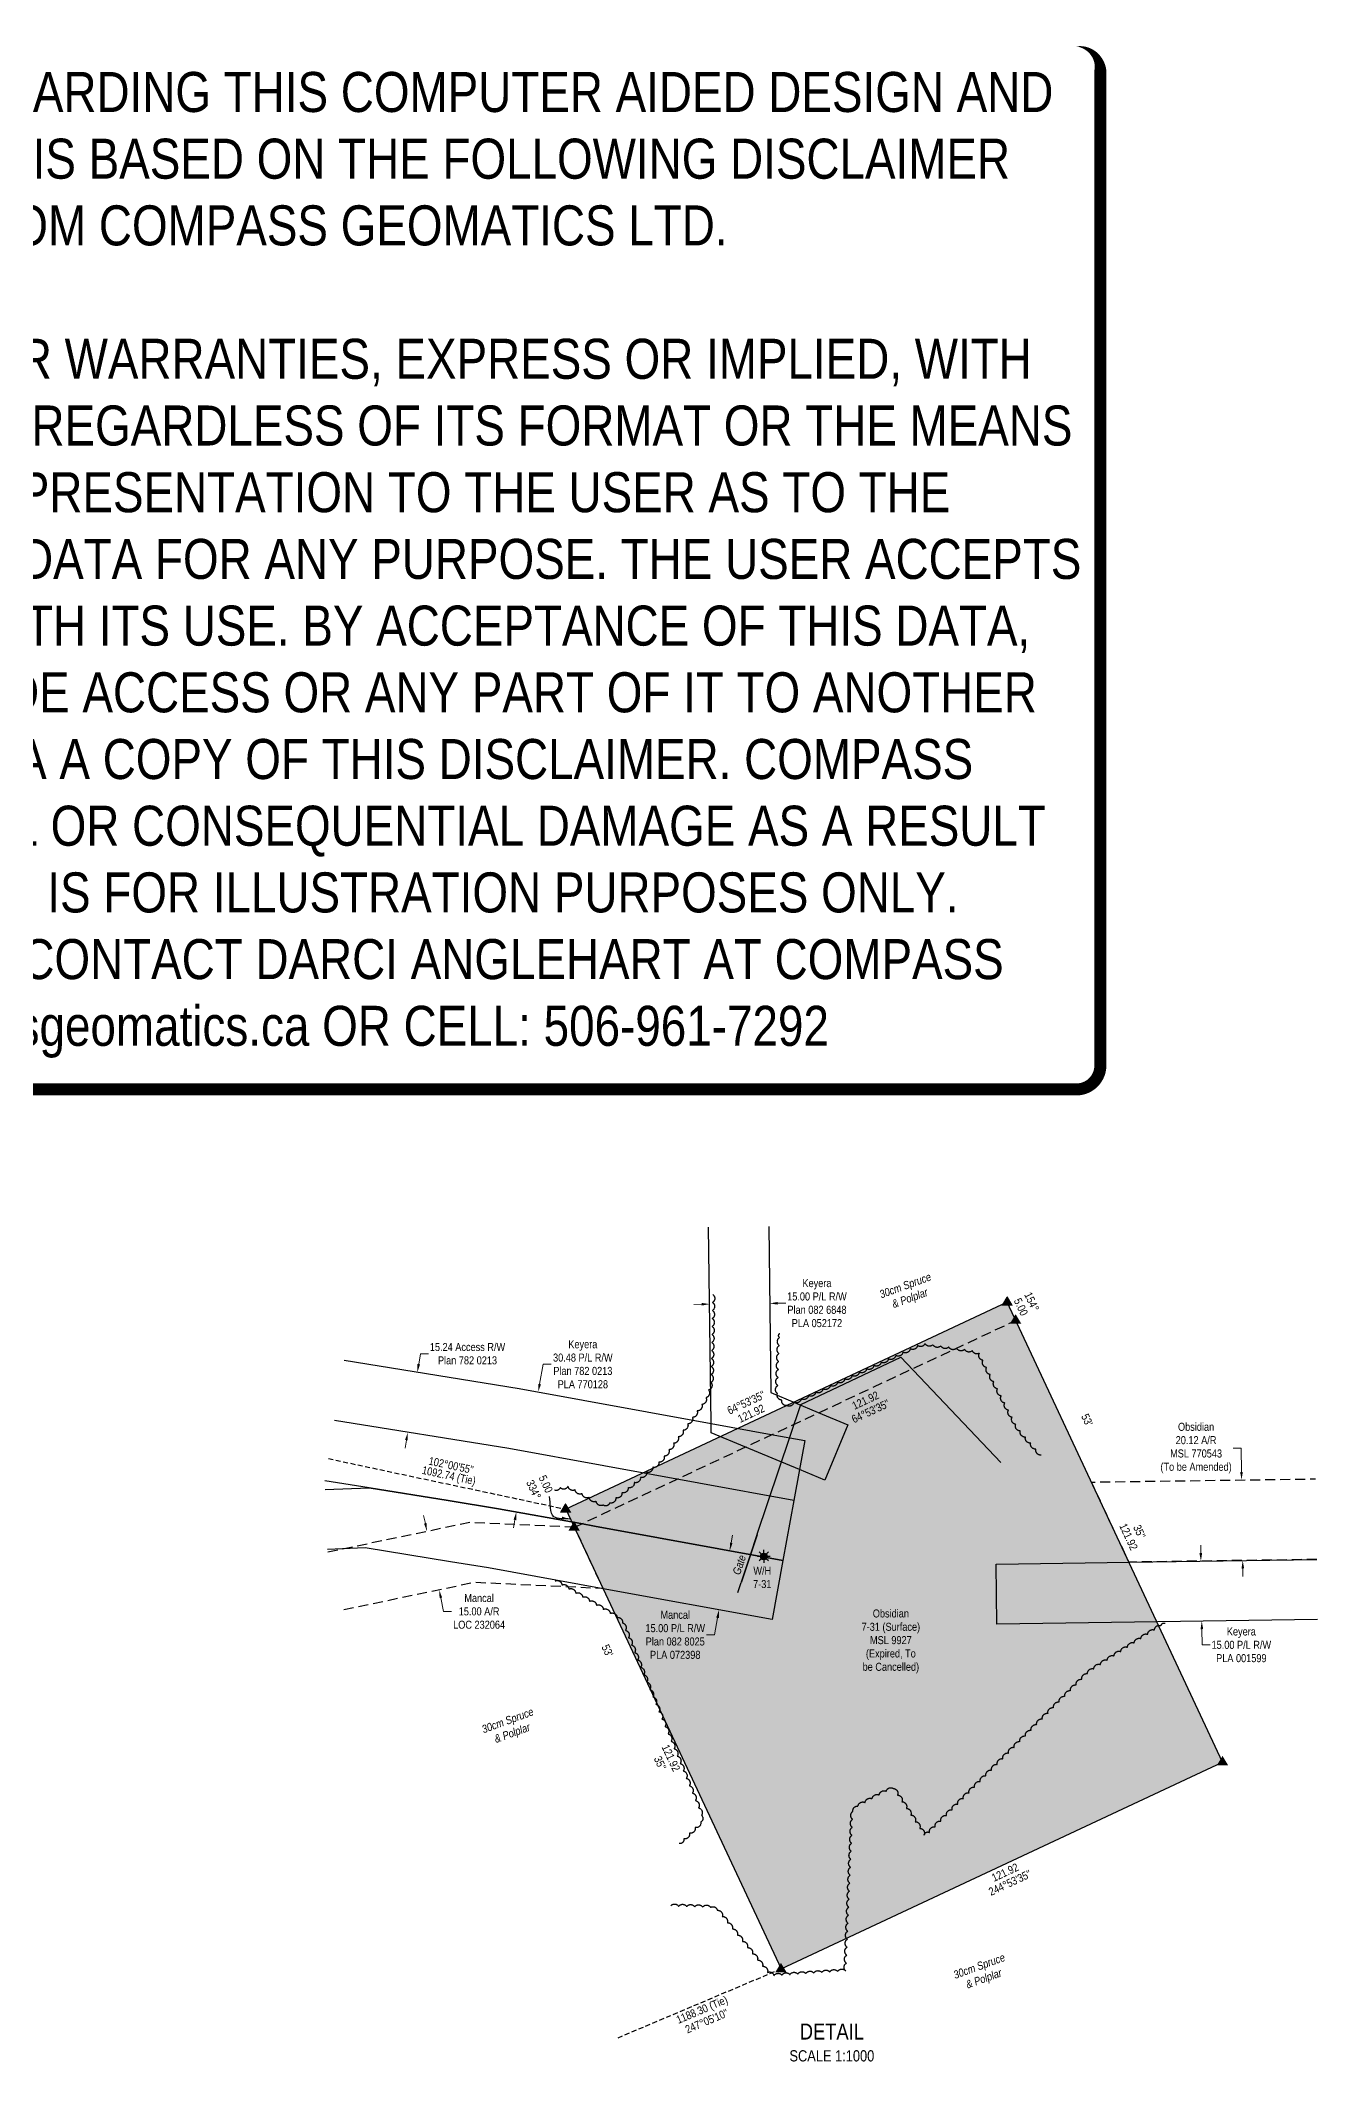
# Model space of a CAD drawing. Extents: x 662793 to 666281, y 5855898 to 5858423.
# Drawn here: x 664684 to 666281, y 5855898 to 5858423 of the extents above; entities that cross this region are included whole.
import ezdxf
from ezdxf.enums import TextEntityAlignment as Align

# ---------------------------------------------------------------- set-up
doc = ezdxf.new("R2010")
doc.units = 0
doc.header["$LTSCALE"] = 5
doc.header["$PDSIZE"] = 0.5
for name, pattern in [('0', [1, 1, 0]), ('foc-ACCESSROAD', [3.75, 2.5, -1.25]), ('foc-TIELINE', [1.875, 1.25, -0.625])]:
    doc.linetypes.add(name, pattern=pattern)
doc.layers.get('Defpoints').update_dxf_attribs({"color": 9})
for name, color, linetype in [('AS-FENCE', 48, 'foc-FENCE'), ('C-AR', 13, 'foc-ACCESSROAD'), ('C-WS', 13, 'foc-ACCESSROAD'), ('C-WS-S', 8, 'Continuous'), ('DETAIL-T', 7, 'Continuous'), ('F-AR', 190, 'foc-ACCESSROAD'), ('F-RW', 190, 'Continuous'), ('L-BD', 7, 'Continuous'), ('L-BD1', 253, 'Continuous'), ('L-MON', 1, 'Continuous'), ('L-TIE', 7, 'foc-TIELINE'), ('P-PROPOSED', 10, 'Continuous'), ('P-PROPOSED-H', 21, 'Continuous'), ('T-BUSH', 110, '0'), ('T-BUSH-T', 110, 'Continuous')]:
    doc.layers.add(name, color=color, linetype=linetype)
for name, color, linetype, lineweight in [('AS-GENERAL', 48, 'Continuous', 18), ('C-AR-T', 13, 'Continuous', 9), ('C-WS-T', 13, 'Continuous', 9), ('F-AR-T', 190, 'Continuous', 9), ('F-RW-T', 190, 'Continuous', 9)]:
    doc.layers.add(name, color=color, linetype=linetype, lineweight=lineweight)
doc.layers.add('DISCLAIMER', color=7, linetype='Continuous', plot=False)
doc.styles.add('80', font='ARIALN.TTF', dxfattribs={"height": 10})
doc.styles.add('80CG', font='ARIALN.TTF', dxfattribs={"height": 10})
doc.styles.add('80L', font='ARIALN.TTF', dxfattribs={"height": 10})
doc.styles.add('foc-LtypeFont', font='ARIALN.TTF', dxfattribs={"height": 7.35})
doc.linetypes.add('foc-FENCE', pattern='A,10,-1,["X",foc-LtypeFont,S=0.2,R=0,X=-0.625,Y=-0.75],-1.24', length=12.24)
doc.dimstyles.new('Compass 5 000', dxfattribs={"dimscale": 5, "dimtxt": 9, "dimasz": 2, "dimexe": 0.2, "dimexo": 0.0625, "dimgap": 0.5, "dimtad": 0, "dimtih": 1, "dimtoh": 1, "dimzin": 0, "dimdsep": 46, "dimtxsty": '80CG', "dimcen": 0.1, "dimse1": 1, "dimse2": 1, "dimclrd": 256, "dimclrt": 256, "dimaunit": 1, "dimadec": 4, "dimazin": 0, "dimtfac": 0.06, "dimtofl": 0, "dimtmove": 0, "dimatfit": 1, "dimfxl": 0.2, "dimtolj": 1, "dimtzin": 0, "dimlwd": -1, "dimarcsym": 0})

# ---------------------------------------------------------------- blocks, each defined once
blk = doc.blocks.new('*D45')
at = {"layer": 'C-AR-T', "transparency": 16777216}
for p, q in [((666185.2, 5856664.2), (666175.2, 5856664.2)), ((666185.6, 5856634.3), (666185.2, 5856664.2)), ((666187.2, 5856513.6), (666187.4, 5856503.6))]:
    blk.add_line(p, q, dxfattribs=at)
for points in [[(666187.2, 5856634.3), (666183.9, 5856634.3), (666185.7, 5856624.3)], [(666188.9, 5856513.7), (666185.6, 5856513.6), (666187.1, 5856523.6)]]:
    blk.add_solid(points, dxfattribs=at)
at = {"layer": 'Defpoints', "color": 0, "transparency": 16777216}
for p in [(666079, 5856622.8), (666185.7, 5856624.3), (666080.4, 5856522.2)]:
    blk.add_point(p, dxfattribs=at)
at = {"layer": 'C-AR-T', "transparency": 16777216, "insert": (666128.8, 5856664.2), "char_height": 10, "attachment_point": 5, "style": '80CG'}
blk.add_mtext('\\A1;Obsidian\\P20.12 A/R\\PMSL 770543\\P(To be Amended)', dxfattribs=at)
blk = doc.blocks.new('*D46')
at = {"layer": 'Defpoints', "color": 0, "transparency": 16777216}
for p in [(665129.1, 5856552.3), (665167.2, 5856560.3), (665144.4, 5856478.9)]:
    blk.add_point(p, dxfattribs=at)
at = {"layer": 'F-AR-T', "transparency": 16777216}
for p, q in [((665165.2, 5856570), (665163.1, 5856579.8)), ((665184.6, 5856477.1), (665188.1, 5856460)), ((665188.1, 5856460), (665198.1, 5856460))]:
    blk.add_line(p, q, dxfattribs=at)
for points in [[(665166.8, 5856570.4), (665163.5, 5856569.7), (665167.2, 5856560.3)], [(665186.2, 5856477.4), (665183, 5856476.7), (665182.5, 5856486.8)]]:
    blk.add_solid(points, dxfattribs=at)
at = {"layer": 'F-AR-T', "transparency": 16777216, "insert": (665232.4, 5856460), "char_height": 10, "attachment_point": 5, "style": '80CG'}
blk.add_mtext('\\A1;Mancal\\P15.00 A/R\\PLOC 232064', dxfattribs=at)
blk = doc.blocks.new('*D47')
at = {"layer": 'Defpoints', "color": 0, "transparency": 16777216}
for p in [(665520.7, 5856844), (665521.3, 5856789.5), (665596.4, 5856790.5)]:
    blk.add_point(p, dxfattribs=at)
at = {"layer": 'F-RW-T', "transparency": 16777216}
for p, q in [((665605.7, 5856845), (665615.7, 5856845.2)), ((665510.7, 5856843.8), (665500.7, 5856843.7))]:
    blk.add_line(p, q, dxfattribs=at)
for points in [[(665510.6, 5856845.5), (665510.7, 5856842.2), (665520.7, 5856844)], [(665605.7, 5856846.7), (665605.7, 5856843.4), (665595.7, 5856844.9)]]:
    blk.add_solid(points, dxfattribs=at)
at = {"layer": 'F-RW-T', "transparency": 16777216, "insert": (665654.8, 5856845.2), "char_height": 10, "attachment_point": 5, "style": '80CG'}
blk.add_mtext('\\A1;Keyera\\P15.00 P/L R/W\\PPlan 082 6848\\PPLA 052172', dxfattribs=at)
blk = doc.blocks.new('*D48')
at = {"layer": 'Defpoints', "color": 0, "transparency": 16777216}
for p in [(665148.5, 5856760.2), (665155.3, 5856759.1), (665136.4, 5856685)]:
    blk.add_point(p, dxfattribs=at)
at = {"layer": 'F-RW-T', "transparency": 16777216}
for p, q in [((665156.9, 5856769), (665159, 5856782)), ((665159, 5856782), (665169, 5856782)), ((665141.6, 5856674), (665140, 5856664.1))]:
    blk.add_line(p, q, dxfattribs=at)
for points in [[(665155.2, 5856769.2), (665158.5, 5856768.7), (665155.3, 5856759.1)], [(665139.9, 5856674.3), (665143.2, 5856673.7), (665143.2, 5856683.9)]]:
    blk.add_solid(points, dxfattribs=at)
at = {"layer": 'F-RW-T', "transparency": 16777216, "insert": (665217.9, 5856782), "char_height": 10, "attachment_point": 5, "style": '80CG'}
blk.add_mtext('\\A1;15.24 Access R/W\\PPlan 782 0213', dxfattribs=at)
blk = doc.blocks.new('STRIA')
blk.add_hatch(color=255).paths.add_polyline_path([(-0.04, 1.52), (-1.47, -0.87), (1.39, -0.87)])
blk = doc.blocks.new('STRIAA')
blk.add_blockref('STRIA', (0, 0))
blk = doc.blocks.new('STRIB')
at = {"color": 1}
blk.add_solid([(-1.12, -0.67), (-0.04, 1.13), (1.04, -0.67)], dxfattribs=at)
blk = doc.blocks.new('STRIBB')
blk.add_blockref('STRIB', (0, 0))
blk = doc.blocks.new('STRICC')
for name in ['STRIAA', 'STRIBB']:
    blk.add_blockref(name, (0, 0))
blk = doc.blocks.new('fdspike')
blk.add_blockref('STRICC', (0, 0))
blk = doc.blocks.new('TRIA')
blk.add_hatch(color=255).paths.add_polyline_path([(-0.04, 1.52), (-1.47, -0.87), (1.39, -0.87)])
blk = doc.blocks.new('TRIAA')
blk.add_blockref('TRIA', (0, 0))
blk = doc.blocks.new('TRIB')
at = {"color": 1}
blk.add_lwpolyline([(-1.12, -0.67), (-0.04, 1.13), (1.04, -0.67)], close=True, dxfattribs=at)
blk = doc.blocks.new('TRIBB')
blk.add_blockref('TRIB', (0, 0))
blk = doc.blocks.new('TRICC')
for name in ['TRIAA', 'TRIBB']:
    blk.add_blockref(name, (0, 0))
blk = doc.blocks.new('plspike')
blk.add_blockref('TRICC', (0, 0))
blk = doc.blocks.new('GAS')
h = blk.add_hatch(color=255)
h.dxf.hatch_style = 1
edge = h.paths.add_edge_path()
edge.add_arc((0, 0), 0.9, 0, 360)
for p, q in [((-0.81, 0), (-1.62, 0)), ((-0.57, 0.57), (-1.14, 1.14)), ((0, 0.81), (0, 1.62)), ((0.57, 0.57), (1.14, 1.14)), ((1.62, 0), (0.81, 0)), ((-0.57, -0.57), (-1.14, -1.14)), ((0, -0.81), (0, -1.62)), ((1.14, -1.14), (0.57, -0.57))]:
    blk.add_line(p, q)
blk.add_circle((0, 0), 0.8)
blk = doc.blocks.new('*D49')
at = {"layer": 'Defpoints', "color": 0, "transparency": 16777216}
for p in [(666134.8, 5856522.9), (666219.8, 5856524.1), (666220.9, 5856449.1)]:
    blk.add_point(p, dxfattribs=at)
at = {"layer": 'F-RW-T', "transparency": 16777216}
for p, q in [((666134.7, 5856532.9), (666134.6, 5856542.9)), ((666136.1, 5856437.9), (666136.3, 5856418.2)), ((666136.3, 5856418.2), (666146.3, 5856418.2))]:
    blk.add_line(p, q, dxfattribs=at)
for points in [[(666136.4, 5856532.9), (666133, 5856532.9), (666134.8, 5856522.9)], [(666137.7, 5856437.9), (666134.4, 5856437.8), (666135.9, 5856447.9)]]:
    blk.add_solid(points, dxfattribs=at)
at = {"layer": 'F-RW-T', "transparency": 16777216, "insert": (666185.4, 5856418.2), "char_height": 10, "attachment_point": 5, "style": '80CG'}
blk.add_mtext('\\A1;Keyera\\P15.00 P/L R/W\\PPLA 001599', dxfattribs=at)
blk = doc.blocks.new('*D51')
at = {"layer": 'Defpoints', "color": 0, "transparency": 16777216}
for p in [(665513.8, 5856541.6), (665500.4, 5856467.7), (665532.3, 5856461.9)]:
    blk.add_point(p, dxfattribs=at)
at = {"layer": 'F-RW-T', "transparency": 16777216}
for p, q in [((665547.6, 5856545.6), (665549.4, 5856555.4)), ((665530.5, 5856452.1), (665526.6, 5856430.7)), ((665526.6, 5856430.7), (665516.6, 5856430.7))]:
    blk.add_line(p, q, dxfattribs=at)
for points in [[(665546, 5856545.9), (665549.2, 5856545.3), (665545.8, 5856535.7)], [(665528.9, 5856452.4), (665532.2, 5856451.8), (665532.3, 5856461.9)]]:
    blk.add_solid(points, dxfattribs=at)
at = {"layer": 'F-RW-T', "transparency": 16777216, "insert": (665477.6, 5856430.7), "char_height": 10, "attachment_point": 5, "style": '80CG'}
blk.add_mtext('\\A1;Mancal\\P15.00 P/L R/W\\PPlan 082 8025\\PPLA 072398', dxfattribs=at)
blk = doc.blocks.new('*D52')
at = {"layer": 'Defpoints', "color": 0, "transparency": 16777216}
for p in [(665306.3, 5856734.3), (665317.1, 5856732.3), (665289.7, 5856582.2)]:
    blk.add_point(p, dxfattribs=at)
at = {"layer": 'F-RW-T', "transparency": 16777216}
for p, q in [((665308.1, 5856744.1), (665312.6, 5856768.8)), ((665312.6, 5856768.8), (665322.6, 5856768.8)), ((665277.1, 5856574.3), (665275.3, 5856564.5))]:
    blk.add_line(p, q, dxfattribs=at)
for points in [[(665306.5, 5856744.4), (665309.8, 5856743.8), (665306.3, 5856734.3)], [(665275.5, 5856574.6), (665278.8, 5856574), (665278.9, 5856584.1)]]:
    blk.add_solid(points, dxfattribs=at)
at = {"layer": 'F-RW-T', "transparency": 16777216, "insert": (665362.1, 5856768.8), "char_height": 10, "attachment_point": 5, "style": '80CG'}
blk.add_mtext('\\A1;Keyera\\P30.48 P/L R/W\\PPlan 782 0213\\PPLA 770128', dxfattribs=at)
blk = doc.blocks.new('Disclaimer_Legal')
at = {"layer": 'DISCLAIMER', "color": 254, "flags": 128}
blk.add_lwpolyline([(-3612.9, -1104.6, 37.5, 37.5, 0), (4096.1, -1104.6, 37.5, 37.5, 0.414214), (4171.1, -1029.6, 37.5, 37.5, 0), (4171.1, 2078.7, 37.5, 0, 0.414214), (4096.1, 2153.7, 0, 0, 0), (-3612.9, 2153.7, 0, 0, 0.414214), (-3687.9, 2078.7, 0, 0, 0), (-3687.9, -1029.6, 0, 37.5, 0.414214)], format="xyseb", close=True, dxfattribs=at)
at = {"layer": 'DISCLAIMER', "color": 254, "insert": (241.6, 533.9), "char_height": 125, "width": 7717.568, "attachment_point": 5, "style": '80'}
blk.add_mtext('NOTICE TO THE CORPORATION, PERSON &/OR PERSONS REGARDING THIS COMPUTER AIDED DESIGN AND DRAFTING (CADD) FILES. ACCEPTANCE OF THE CADD DATA IS BASED ON THE FOLLOWING DISCLAIMER WHICH COVERS ALL CADD DATA RECIEVED FROM COMPASS GEOMATICS LTD.\\P{\\fArial Narrow|b1|i0|c0|p34;DISCLAIMER}\\PCOMPASS GEOMATICS LTD. MAKES NO REPRESENTATION OR WARRANTIES, EXPRESS OR IMPLIED, WITH RESPECT TO THE REUSE OF THE DATA PROVIDED HEREWITH, REGARDLESS OF ITS FORMAT OR THE MEANS OF ITS TRANSMISSION. THERE IS NO GUARANTEE OR REPRESENTATION TO THE USER AS TO THE ACCURACY, CURRENCY, SUITABILITY OR RELIABILITY OF THIS DATA FOR ANY PURPOSE. THE USER ACCEPTS THE DATA "AS IS", AND ASSUMES ALL RISKS ASSOCIATED WITH ITS USE. BY ACCEPTANCE OF THIS DATA, THE USER AGREES NOT TO TRANSMIT THIS DATA OR PROVIDE ACCESS OR ANY PART OF IT TO ANOTHER PARTY UNLESS THE USER SHALL INCLUDE WITH THE DATA A COPY OF THIS DISCLAIMER. COMPASS GEOMATICS LTD. ASSUMES NO RESPONSIBILITY FOR ACTUAL OR CONSEQUENTIAL DAMAGE AS A RESULT OF ANY USER\'S RELIANCE ON THIS DATA. THIS CADD FILE IS FOR ILLUSTRATION PURPOSES ONLY.\\PIF YOU REQUIRE MORE ACCURATE INFORMATION, PLEASE CONTACT DARCI ANGLEHART AT COMPASS GEOMATICS LTD. VIA EMAIL: darci.anglehart@compassgeomatics.ca OR CELL: 506-961-7292', dxfattribs=at)

msp = doc.modelspace()

# ---------------------------------------------------------------- hatches: boundary and pattern name
at = {"layer": 'P-PROPOSED-H'}
h = msp.add_hatch(color=256, dxfattribs=at)
h.dxf.hatch_style = 1
h.paths.add_polyline_path([(666161.929, 5856271.798), (665892.768, 5856846.332), (665340.868, 5856587.775), (665610.029, 5856013.241)])

# ---------------------------------------------------------------- linework, layer by layer
at = {"layer": 'AS-FENCE', "flags": 128}
for points in [[(665580.239, 5856556.471), (665634.749, 5856718.706), (665759.744, 5856777.891), (665884.629, 5856646.221)], [(665555.939, 5856483.621), (665560.204, 5856496.191)]]:
    msp.add_lwpolyline(points, dxfattribs=at)
at = {"layer": 'AS-GENERAL', "const_width": 2, "flags": 128}
msp.add_lwpolyline([(665560.204, 5856496.191), (665580.239, 5856556.471)], dxfattribs=at)
at = {"layer": 'C-AR', "flags": 128}
msp.add_lwpolyline([(666279.668, 5856524.96), (666044.892, 5856521.619), (665998.038, 5856621.631), (666278.235, 5856625.618)], dxfattribs=at)
at = {"layer": 'C-WS', "flags": 128}
msp.add_lwpolyline([(665351.472, 5856565.142), (665903.372, 5856823.699)], dxfattribs=at)
at = {"layer": 'F-AR', "flags": 128}
msp.add_lwpolyline([(665043.413, 5856534.42), (665061.634, 5856538.229), (665220.739, 5856571.491), (665351.226, 5856565.666), (665353.468, 5856560.837), (665387.364, 5856488.474), (665226.829, 5856496.161), (665058.757, 5856461.024)], dxfattribs=at)
at = {"layer": 'F-RW'}
for points in [[(665594.439, 5856941.168), (665597.131, 5856733.485), (665656.499, 5856708.683), (665693.392, 5856693.265), (665664.455, 5856624.013), (665632.844, 5856637.223), (665564.727, 5856665.681), (665522.719, 5856683.233), (665522.567, 5856694.85), (665519.388, 5856940.196)], [(665063.772, 5856773.803), (665282.437, 5856738.661), (665522.567, 5856694.85), (665597.725, 5856681.14), (665639.463, 5856673.523), (665632.844, 5856637.223), (665625.8, 5856598.584), (665612.128, 5856523.64), (665376.722, 5856566.581), (665359.781, 5856569.672), (665256.667, 5856588.062), (665193.573, 5856598.617), (665094.819, 5856614.492), (665039.594, 5856623.368)], [(665625.799, 5856598.576), (665269.555, 5856663.571), (665051.683, 5856698.586)], [(665039.992, 5856612.487), (665094.819, 5856614.492), (665193.573, 5856598.617), (665256.667, 5856588.062), (665359.781, 5856569.672), (665376.722, 5856566.581), (665612.128, 5856523.64), (665598.659, 5856449.803), (665387.427, 5856488.347), (665243.992, 5856514.497), (665196.498, 5856522.133), (665089.846, 5856539.272), (665042.762, 5856537.532)], [(666280.736, 5856449.919), (666080.454, 5856447.07), (665879.81, 5856444.209), (665878.743, 5856519.248), (666045.517, 5856521.628), (666279.668, 5856524.96)]]:
    msp.add_lwpolyline(points, dxfattribs=at)
at = {"layer": 'L-TIE', "flags": 128}
for points in [[(665044.028, 5856650.957), (665340.868, 5856587.775)], [(665610.029, 5856013.241), (665405.488, 5855926.783)]]:
    msp.add_lwpolyline(points, dxfattribs=at)
at = {"layer": 'P-PROPOSED'}
msp.add_lwpolyline([(666161.929, 5856271.798), (665892.768, 5856846.332), (665340.868, 5856587.775), (665610.029, 5856013.241)], close=True, dxfattribs=at)
at = {"layer": 'T-BUSH', "flags": 128}
for points in [[(665524.575, 5856856.024, -0.52056705), (665524.383, 5856846.028, -0.52056705), (665524.191, 5856836.032, -0.52056705), (665524, 5856826.036, -0.52056705), (665523.808, 5856816.04, -0.52056705), (665523.616, 5856806.044, -0.52056705), (665523.424, 5856796.048, -0.52056705), (665523.233, 5856786.052, -0.52056705), (665523.041, 5856776.057, -0.52056705), (665522.849, 5856766.061, -0.52056705), (665522.657, 5856756.065, -0.52056705), (665522.417, 5856746.077, -0.52056705), (665519.277, 5856736.585, -0.52056705), (665516.137, 5856727.093, -0.52056705), (665510.915, 5856718.671, -0.52056705), (665505.029, 5856710.59, -0.52056705), (665499.142, 5856702.509, -0.52056705), (665493.256, 5856694.427, -0.52056705), (665487.369, 5856686.346, -0.52056705), (665481.483, 5856678.265, -0.52056705), (665475.597, 5856670.184, -0.52056705), (665469.71, 5856662.103, -0.52056705), (665463.824, 5856654.022, -0.52056705), (665457.289, 5856646.55, -0.52056705), (665449.585, 5856640.178, -0.52056705), (665441.882, 5856633.805, -0.52056705), (665434.178, 5856627.433, -0.52056705), (665426.474, 5856621.061, -0.52056705), (665418.77, 5856614.688, -0.52056705), (665411.066, 5856608.316, -0.52056705), (665403.362, 5856601.944, -0.52056705), (665395.659, 5856595.571, -0.52056705), (665387.598, 5856592.873, -0.52056705), (665378.813, 5856597.645, -0.52056705), (665370.028, 5856602.418, -0.52056705), (665361.243, 5856607.19, -0.52056705), (665352.458, 5856611.963, -0.52056705), (665343.613, 5856616.36, -0.52056705), (665333.782, 5856614.543, -0.52056705), (665323.951, 5856612.725, -0.52056705), (665314.12, 5856610.907, -0.52056705), (665301.648, 5856608.601, -0.52056705)], [(665935.189, 5856655.338, -0.52056705), (665928.615, 5856662.871, -0.52056705), (665922.042, 5856670.404, -0.52056705), (665915.468, 5856677.937, -0.52056705), (665908.895, 5856685.47, -0.52056705), (665903.367, 5856693.712, -0.52056705), (665898.807, 5856702.609, -0.52056705), (665894.247, 5856711.506, -0.52056705), (665889.687, 5856720.403, -0.52056705), (665885.126, 5856729.3, -0.52056705), (665880.566, 5856738.198, -0.52056705), (665876.006, 5856747.095, -0.52056705), (665871.446, 5856755.992, -0.52056705), (665866.885, 5856764.889, -0.52056705), (665862.325, 5856773.786, -0.52056705), (665857.765, 5856782.683, -0.52056705), (665849.255, 5856786.065, -0.52056705), (665839.363, 5856787.517, -0.52056705), (665829.472, 5856788.969, -0.52056705), (665819.58, 5856790.421, -0.52056705), (665809.688, 5856791.872, -0.52056705), (665799.796, 5856793.324, -0.52056705), (665789.905, 5856794.776, -0.52056705), (665780.569, 5856792.338, -0.52056705), (665771.481, 5856788.171, -0.52056705), (665762.393, 5856784.004, -0.52056705), (665753.305, 5856779.837, -0.52056705), (665744.217, 5856775.67, -0.52056705), (665735.129, 5856771.503, -0.52056705), (665726.041, 5856767.336, -0.52056705), (665716.953, 5856763.169, -0.52056705), (665707.865, 5856759.002, -0.52056705), (665698.777, 5856754.835, -0.52056705), (665689.689, 5856750.668, -0.52056705), (665680.602, 5856746.501, -0.52056705), (665671.514, 5856742.334, -0.52056705), (665662.426, 5856738.167, -0.52056705), (665653.338, 5856734, -0.52056705), (665644.25, 5856729.833, -0.52056705), (665635.162, 5856725.666, -0.52056705), (665626.074, 5856721.499, -0.52056705), (665616.986, 5856717.332, -0.52056705), (665610.904, 5856724.036, -0.52056705), (665605.388, 5856732.321, -0.52056705), (665605.77, 5856742.311, -0.52056705), (665606.152, 5856752.302, -0.52056705), (665606.534, 5856762.292, -0.52056705), (665606.917, 5856772.283, -0.52056705), (665607.299, 5856782.273, -0.52056705), (665607.681, 5856792.264, -0.52056705), (665608.063, 5856802.254, -0.52056705), (665608.256, 5856807.287, -0.52056705)], [(665327.423, 5856498.066, -0.52056705), (665336.041, 5856492.998, -0.52056705), (665344.659, 5856487.93, -0.52056705), (665353.277, 5856482.862, -0.52056705), (665361.895, 5856477.794, -0.52056705), (665370.513, 5856472.726, -0.52056705), (665379.131, 5856467.658, -0.52056705), (665387.749, 5856462.59, -0.52056705), (665396.367, 5856457.522, -0.52056705), (665404.985, 5856452.454, -0.52056705), (665411.593, 5856445.641, -0.52056705), (665415.397, 5856436.395, -0.52056705), (665419.201, 5856427.149, -0.52056705), (665423.006, 5856417.904, -0.52056705), (665426.81, 5856408.658, -0.52056705), (665430.614, 5856399.412, -0.52056705), (665434.419, 5856390.167, -0.52056705), (665438.223, 5856380.921, -0.52056705), (665442.027, 5856371.675, -0.52056705), (665445.832, 5856362.43, -0.52056705), (665449.636, 5856353.184, -0.52056705), (665453.44, 5856343.938, -0.52056705), (665457.245, 5856334.693, -0.52056705), (665461.049, 5856325.447, -0.52056705), (665464.853, 5856316.201, -0.52056705), (665468.658, 5856306.956, -0.52056705), (665472.462, 5856297.71, -0.52056705), (665476.266, 5856288.464, -0.52056705), (665480.071, 5856279.219, -0.52056705), (665483.875, 5856269.973, -0.52056705), (665487.679, 5856260.727, -0.52056705), (665491.484, 5856251.482, -0.52056705), (665495.288, 5856242.236, -0.52056705), (665499.092, 5856232.99, -0.52056705), (665502.897, 5856223.745, -0.52056705), (665506.701, 5856214.499, -0.52056705), (665510.505, 5856205.253, -0.52056705), (665509.673, 5856196.944, -0.52056705), (665502.579, 5856189.9, -0.52056705), (665495.484, 5856182.856, -0.52056705), (665488.39, 5856175.811, -0.52056705), (665482.425, 5856169.89, -0.52056705)], [(665471.914, 5856091.924, -0.52056705), (665481.906, 5856091.59, -0.52056705), (665491.898, 5856091.256, -0.52056705), (665501.89, 5856090.922, -0.52056705), (665511.882, 5856090.587, -0.52056705), (665521.874, 5856090.253, -0.52056705), (665530.198, 5856086.572, -0.52056705), (665536.48, 5856078.794, -0.52056705), (665542.762, 5856071.017, -0.52056705), (665549.045, 5856063.239, -0.52056705), (665555.327, 5856055.462, -0.52056705), (665561.609, 5856047.684, -0.52056705), (665567.891, 5856039.907, -0.52056705), (665574.173, 5856032.129, -0.52056705), (665580.456, 5856024.352, -0.52056705), (665586.738, 5856016.574, -0.52056705), (665593.02, 5856008.797, -0.52056705), (665600.977, 5856004.846, -0.52056705), (665610.952, 5856005.511, -0.52056705), (665620.928, 5856006.175, -0.52056705), (665630.904, 5856006.84, -0.52056705), (665640.879, 5856007.504, -0.52056705), (665650.855, 5856008.168, -0.52056705), (665660.83, 5856008.833, -0.52056705), (665670.806, 5856009.497, -0.52056705), (665680.782, 5856010.162, -0.52056705), (665690.757, 5856010.826, -0.52056705), (665691.567, 5856020.449, -0.52056705), (665692.004, 5856030.438, -0.52056705), (665692.44, 5856040.426, -0.52056705), (665692.877, 5856050.414, -0.52056705), (665693.314, 5856060.402, -0.52056705), (665693.75, 5856070.391, -0.52056705), (665694.187, 5856080.379, -0.52056705), (665694.623, 5856090.367, -0.52056705), (665695.06, 5856100.355, -0.52056705), (665695.496, 5856110.343, -0.52056705), (665695.933, 5856120.332, -0.52056705), (665696.369, 5856130.32, -0.52056705), (665696.806, 5856140.308, -0.52056705), (665697.242, 5856150.296, -0.52056705), (665697.679, 5856160.285, -0.52056705), (665698.116, 5856170.273, -0.52056705), (665698.552, 5856180.261, -0.52056705), (665698.989, 5856190.249, -0.52056705), (665699.425, 5856200.237, -0.52056705), (665699.862, 5856210.226, -0.52056705), (665706.042, 5856216.575, -0.52056705), (665714.887, 5856221.236, -0.52056705), (665723.731, 5856225.898, -0.52056705), (665732.576, 5856230.559, -0.52056705), (665741.42, 5856235.221, -0.52056705), (665749.994, 5856238.813, -0.52056705), (665755.547, 5856230.499, -0.52056705), (665761.101, 5856222.186, -0.52056705), (665766.654, 5856213.872, -0.52056705), (665772.207, 5856205.559, -0.52056705), (665777.761, 5856197.245, -0.52056705), (665783.314, 5856188.931, -0.52056705), (665788.868, 5856180.618, -0.52056705), (665795.541, 5856183.815, -0.52056705), (665802.593, 5856190.902, -0.52056705), (665809.645, 5856197.989, -0.52056705), (665816.697, 5856205.076, -0.52056705), (665823.749, 5856212.163, -0.52056705), (665830.802, 5856219.25, -0.52056705), (665837.854, 5856226.336, -0.52056705), (665844.906, 5856233.423, -0.52056705), (665851.958, 5856240.51, -0.52056705), (665859.01, 5856247.597, -0.52056705), (665866.062, 5856254.684, -0.52056705), (665873.114, 5856261.771, -0.52056705), (665880.166, 5856268.857, -0.52056705), (665887.218, 5856275.944, -0.52056705), (665894.27, 5856283.031, -0.52056705), (665901.322, 5856290.118, -0.52056705), (665908.374, 5856297.205, -0.52056705), (665915.427, 5856304.292, -0.52056705), (665922.479, 5856311.378, -0.52056705), (665929.531, 5856318.465, -0.52056705), (665936.583, 5856325.552, -0.52056705), (665943.635, 5856332.639, -0.52056705), (665950.687, 5856339.726, -0.52056705), (665957.739, 5856346.813, -0.52056705), (665964.791, 5856353.899, -0.52056705), (665971.843, 5856360.986, -0.52056705), (665978.895, 5856368.073, -0.52056705), (665985.947, 5856375.16, -0.52056705), (665992.999, 5856382.247, -0.52056705), (666000.928, 5856388.247, -0.52056705), (666009.347, 5856393.639, -0.52056705), (666017.766, 5856399.031, -0.52056705), (666026.185, 5856404.423, -0.52056705), (666034.605, 5856409.815, -0.52056705), (666043.024, 5856415.207, -0.52056705), (666051.443, 5856420.599, -0.52056705), (666059.862, 5856425.991, -0.52056705), (666068.281, 5856431.384, -0.52056705), (666076.7, 5856436.776, -0.52056705), (666085.119, 5856442.168, -0.52056705), (666089.971, 5856445.276, -0.52056705)]]:
    msp.add_lwpolyline(points, format="xyb", dxfattribs=at)

# ---------------------------------------------------------------- block references
at = {"xscale": 0.4, "yscale": 0.4, "zscale": 0.4}
msp.add_blockref('Disclaimer_Legal', (664340.724, 5857554.1), dxfattribs=at)
at = {"layer": 'C-WS-S', "xscale": 4.998879099999995, "yscale": 4.998879099999995, "zscale": 4.998879099999995}
msp.add_blockref('GAS', (665588.384, 5856528.716), dxfattribs=at)
at = {"layer": 'L-MON', "color": 3, "xscale": 4.998879099999995, "yscale": 4.998879099999995, "zscale": 4.998879099999995}
for name, p in [('plspike', (665892.814, 5856846.441)), ('fdspike', (665903.369, 5856823.836)), ('fdspike', (665351.414, 5856565.231)), ('fdspike', (666162.039, 5856271.931)), ('fdspike', (665610.029, 5856013.241))]:
    msp.add_blockref(name, p, dxfattribs=at)

# ---------------------------------------------------------------- texts
at = {"layer": 'AS-GENERAL', "insert": (665557.722, 5856518.215), "char_height": 9.99776, "width": 24.65109, "attachment_point": 5, "rotation": 71.614967, "style": '80CG'}
msp.add_mtext('\\A1;{\\fArial Narrow|b0|i1|c0|p34;Gate}', dxfattribs=at)
at = {"layer": 'C-WS-T', "char_height": 9.99776, "attachment_point": 5, "style": '80CG'}
for s, insert, width in [('\\A1;W/H 7-31', (665586.424, 5856502.473), 22.72792), ('\\A1;Obsidian\\P7-31 (Surface)\\PMSL 9927\\P(Expired, To\\Pbe Cancelled)', (665747.209, 5856422.638), 72.60759)]:
    msp.add_mtext(s, dxfattribs=dict(at, insert=insert, width=width))
at = {"layer": 'DETAIL-T', "color": 3, "insert": (665673.452, 5855921.273), "char_height": 19.99552, "width": 205.55636, "attachment_point": 5, "style": '80CG'}
msp.add_mtext('DETAIL\\P{\\H0.7x;SCALE 1:1000}', dxfattribs=at)
at = {"layer": 'L-BD', "style": '80L'}
for s, rotation, p in [("102°00'55''", 347.9841, (665197.391, 5856642.59)), ('1092.74 (Tie)', 347.9841, (665194.425, 5856628.656)), ('1188.30 (Tie)', 22.9136, (665511.457, 5855961.264)), ("247°05'10''", 22.9136, (665517.003, 5855948.141))]:
    msp.add_text(s, height=9.99776, rotation=rotation, dxfattribs=at).set_placement(p, align=Align.MIDDLE)
at = {"layer": 'L-BD1', "style": '80L'}
for s, height, rotation, p in [('5.00', 9.9978, 295.1024, (665909.861, 5856840.539)), ('154°', 9.9978, 295.1024, (665923.441, 5856846.901)), ("64°53'35''", 9.9978, 25.1024, (665566.251, 5856720.965)), ('121.92', 9.9978, 25.1024, (665572.613, 5856707.385)), ("64°53'35''", 9.9978, 25.1024, (665721.838, 5856710.177)), ('121.92', 9.9978, 25.1024, (665715.475, 5856723.757)), ("53'", 9.9978, 295.1024, (665992.563, 5856699.358)), ('121.92', 9.9978, 295.1024, (666044.441, 5856553.272)), ("35''", 9.9978, 295.1024, (666058.021, 5856559.634)), ("53'", 9.9978, 295.1024, (665392.87, 5856411.079)), ('121.92', 9.9978, 295.1024, (665472.317, 5856276.845)), ("35''", 9.9978, 295.1024, (665458.737, 5856270.483)), ("244°53'35''", 9.99776, 25.1024, (665896.052, 5856121.018)), ('121.92', 9.9978, 25.1024, (665890.008, 5856133.919))]:
    msp.add_text(s, height=height, rotation=rotation, dxfattribs=at).set_placement(p, align=Align.MIDDLE)
at = {"layer": 'T-BUSH-T', "char_height": 9.99776, "width": 67.29501, "attachment_point": 5, "rotation": 20, "style": '80CG'}
for insert in [(665768.615, 5856858.081), (665271.445, 5856314.597), (665861.002, 5856007.672)]:
    msp.add_mtext('\\A1;{\\fArial Narrow|b0|i1|c0|p34;30cm Spruce & Polplar}', dxfattribs=dict(at, insert=insert))

# ---------------------------------------------------------------- dimensions: what is measured, and where the dimension line sits
at = {"layer": 'C-AR-T'}
dim = msp.add_linear_dim(base=(666185.708, 5856624.297), p1=(666080.371, 5856522.153), p2=(666078.97, 5856622.812), angle=90.797319, text='Obsidian\\P20.12 A/R\\PMSL 770543\\P(To be Amended)', dimstyle='Compass 5 000', dxfattribs=at)
dim.commit()
dim.dimension.update_dxf_attribs({"geometry": '*D45', "text_midpoint": (666128.771, 5856664.239), "dimtype": 161})
at = {"layer": 'F-AR-T'}
dim = msp.add_linear_dim(base=(665167.224, 5856560.25), p1=(665144.443, 5856478.896), p2=(665129.122, 5856552.297), angle=101.79021, text='Mancal\\P15.00 A/R\\PLOC 232064', dimstyle='Compass 5 000', dxfattribs=at)
dim.commit()
dim.dimension.update_dxf_attribs({"geometry": '*D46', "text_midpoint": (665232.436, 5856460.017), "dimtype": 161})
at = {"layer": 'F-RW-T'}
for base, p1, p2, angle, text, picture, middle in [((665520.652, 5856843.965), (665596.391, 5856790.457), (665521.34, 5856789.508), 180.724405, 'Keyera\\P15.00 P/L R/W\\PPlan 082 6848\\PPLA 052172', '*D47', (665654.787, 5856845.167)), ((665155.293, 5856759.092), (665136.436, 5856684.965), (665148.548, 5856760.179), 80.851901, '15.24 Access R/W\\PPlan 782 0213', '*D48', (665217.94, 5856782.026)), ((666134.843, 5856522.899), (666220.887, 5856449.068), (666219.819, 5856524.109), 90.815304, 'Keyera\\P15.00 P/L R/W\\PPLA 001599', '*D49', (666185.418, 5856418.2))]:
    dim = msp.add_linear_dim(base=base, p1=p1, p2=p2, angle=angle, text=text, dimstyle='Compass 5 000', dxfattribs=at)
    dim.commit()
    dim.dimension.update_dxf_attribs({"geometry": picture, "text_midpoint": middle, "dimtype": 161})
at = {"layer": 'F-RW-T', "color": 5}
dim = msp.add_linear_dim(base=(665532.342, 5856461.904), p1=(665513.831, 5856541.57), p2=(665500.359, 5856467.74), angle=259.658713, text='Mancal\\P15.00 P/L R/W\\PPlan 082 8025\\PPLA 072398', dimstyle='Compass 5 000', dxfattribs=at)
dim.commit()
dim.dimension.update_dxf_attribs({"geometry": '*D51', "text_midpoint": (665477.559, 5856430.683), "dimtype": 161})

# ---------------------------------------------------------------- leaders
at = {"layer": 'L-BD1', "path_type": 1}
msp.add_leader([(665345.739, 5856575.32), (665325.891, 5856578.238), (665320.263, 5856603.547)], dimstyle='Compass 5 000', override={"dimgap": 0.5, "dimtad": 0}, dxfattribs=at)

# ---------------------------------------------------------------- next in the draw order: texts
at = {"layer": 'L-BD1', "insert": (665320.379, 5856621.366), "char_height": 9.9978, "width": 23.86682, "attachment_point": 2, "rotation": 295.1024, "style": '80L', "bg_fill": 3, "box_fill_scale": 1.15, "bg_fill_color": 256, "bg_fill_true_color": 256, "bg_fill_transparency": 0}
msp.add_mtext('5.00 334°', dxfattribs=at)

# ---------------------------------------------------------------- next in the draw order: block references
at = {"layer": 'L-MON', "color": 3, "xscale": 4.998879099999995, "yscale": 4.998879099999995, "zscale": 4.998879099999995}
msp.add_blockref('plspike', (665340.814, 5856587.891), dxfattribs=at)

# ---------------------------------------------------------------- next in the draw order: dimensions: what is measured, and where the dimension line sits
at = {"layer": 'F-RW-T', "color": 5}
dim = msp.add_linear_dim(base=(665306.333, 5856734.301), p1=(665289.674, 5856582.176), p2=(665317.071, 5856732.342), angle=79.660298, text='Keyera\\P30.48 P/L R/W\\PPlan 782 0213\\PPLA 770128', dimstyle='Compass 5 000', dxfattribs=at)
dim.commit()
dim.dimension.update_dxf_attribs({"geometry": '*D52', "text_midpoint": (665362.1, 5856768.807), "dimtype": 161})

doc.saveas('drawing.dxf')
